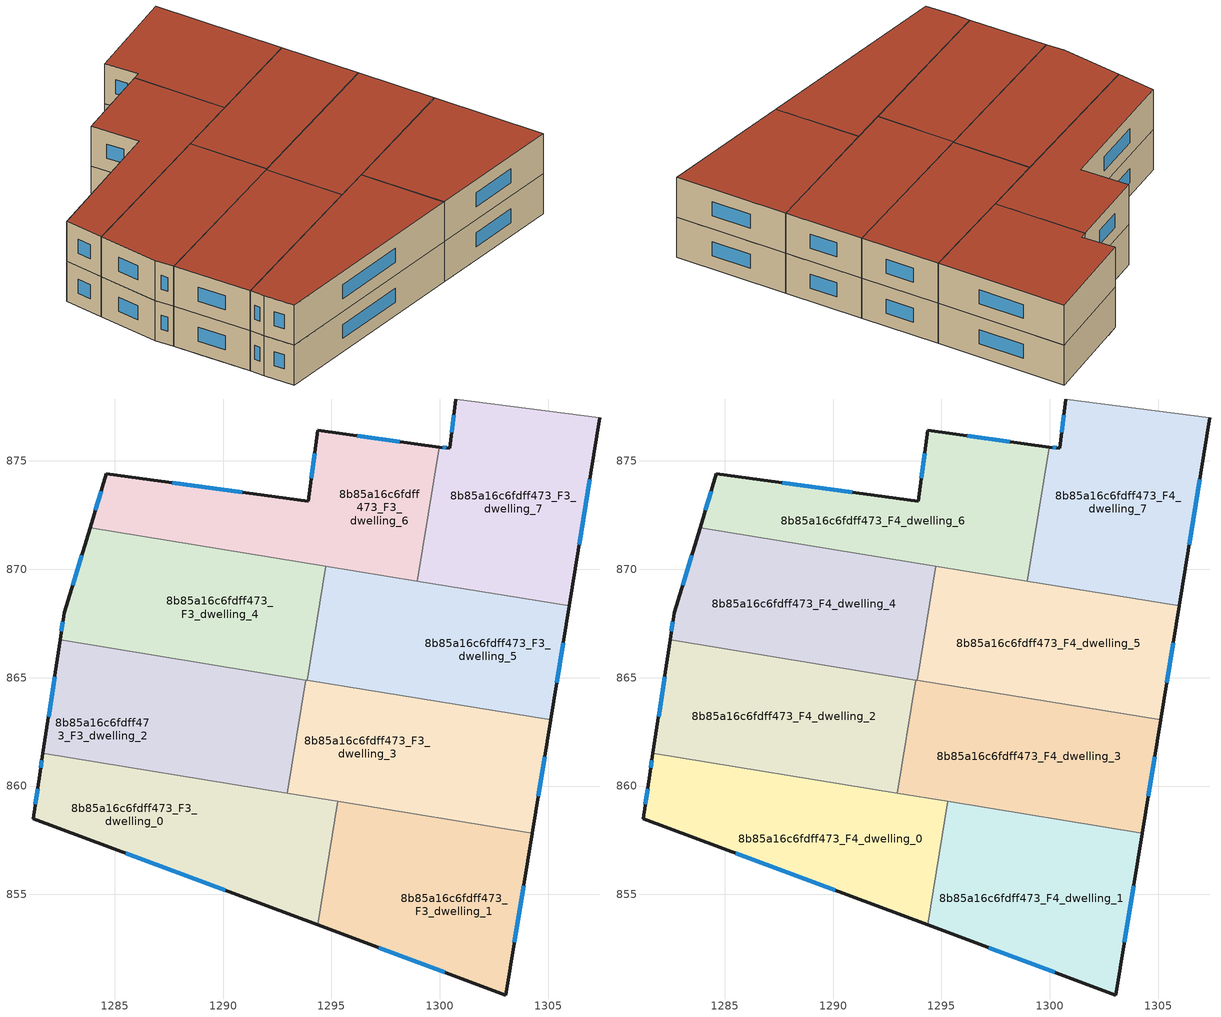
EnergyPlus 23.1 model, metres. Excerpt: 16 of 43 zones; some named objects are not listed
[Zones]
8b85a16c6fdff473_F3_dwelling_0
 floor to 8b85a16c6fdff473_F2_dwelling_6 (EU_floor_Construction): 1289.97,860.16 1288.36,855.84 1281.24,858.5 1281.54,860.53 1281.69,861.5 z9
 floor to 8b85a16c6fdff473_F2_dwelling_4 (EU_floor_Construction): 1294.77,859.37 1292.83,854.17 1288.36,855.84 1289.97,860.16 z9
 floor to 8b85a16c6fdff473_F2_dwelling_2 (EU_floor_Construction): 1295.29,859.29 1294.36,853.6 1292.83,854.17 1294.77,859.37 z9
 wall outside (EU_wall_Construction): 1281.69,861.5 1281.54,860.53 1281.24,858.5 1294.36,853.6 z9:12
 wall to 8b85a16c6fdff473_F3_dwelling_1 (EU_wall_Construction): 1294.36,853.6 1295.29,859.29 z9:12
 wall to 8b85a16c6fdff473_F3_dwelling_2 (EU_wall_Construction): 1292.96,859.67 1281.69,861.5 z9:12
 wall to 8b85a16c6fdff473_F3_dwelling_3 (EU_wall_Construction): 1295.29,859.29 1292.96,859.67 z9:12
 window (EU_Window_Construction): 1285.51,856.9 1290.09,855.19 / 1281.44,859.87 1281.34,859.16 / 1281.64,861.19 1281.59,860.85 z9.98:11.02
8b85a16c6fdff473_F3_dwelling_1
 floor to 8b85a16c6fdff473_F2_dwelling_0 (EU_floor_Construction): 1304.26,857.83 1303.04,850.36 1296.76,852.7 1299,858.68 z9
 floor to 8b85a16c6fdff473_F2_dwelling_2 (EU_floor_Construction): 1299,858.68 1296.76,852.7 1294.36,853.6 1295.29,859.29 z9
 wall outside (EU_wall_Construction): 1294.36,853.6 1303.04,850.36 1304.26,857.83 z9:12
 wall to 8b85a16c6fdff473_F3_dwelling_3 (EU_wall_Construction): 1304.26,857.83 1295.29,859.29 z9:12
 window (EU_Window_Construction): 1297.18,852.54 1300.22,851.41 / 1303.43,852.79 1303.86,855.4 z9.98:11.02
8b85a16c6fdff473_F3_dwelling_2
 floor to 8b85a16c6fdff473_F2_dwelling_8 (EU_floor_Construction): 1291.57,864.45 1290.63,861.93 1282.23,865.06 1282.48,866.74 1287.71,865.88 z9
 floor to 8b85a16c6fdff473_F2_dwelling_6 (EU_floor_Construction): 1290.63,861.93 1289.97,860.16 1281.69,861.5 1282.23,865.06 z9
 floor to 8b85a16c6fdff473_F2_dwelling_7 (EU_floor_Construction): 1291.85,865.21 1291.57,864.45 1287.71,865.88 z9
 floor adiabatic (EU_floor_Construction): 1293.81,864.89 1292.96,859.67 1289.97,860.16 1291.85,865.21 z9
 wall outside (EU_wall_Construction): 1282.48,866.74 1281.69,861.5 z9:12
 wall to 8b85a16c6fdff473_F3_dwelling_3 (EU_wall_Construction): 1292.96,859.67 1293.81,864.89 z9:12
 wall to 8b85a16c6fdff473_F3_dwelling_4 (EU_wall_Construction): 1293.81,864.89 1282.48,866.74 z9:12
 window (EU_Window_Construction): 1282.22,865.04 1281.94,863.21 z9.98:11.02
8b85a16c6fdff473_F3_dwelling_3
 floor to 8b85a16c6fdff473_F2_dwelling_0 (EU_floor_Construction): 1304.57,859.74 1304.26,857.83 1299,858.68 1300.02,861.43 z9
 floor to 8b85a16c6fdff473_F2_dwelling_1 (EU_floor_Construction): 1305.11,863.05 1304.57,859.74 1300.02,861.43 1300.88,863.74 z9
 floor adiabatic (EU_floor_Construction): 1300.88,863.74 1299,858.68 1292.96,859.67 1293.81,864.89 z9
 wall outside (EU_wall_Construction): 1304.26,857.83 1305.11,863.05 z9:12
 wall to 8b85a16c6fdff473_F3_dwelling_5 (EU_wall_Construction): 1305.11,863.05 1293.89,864.88 z9:12
 wall to 8b85a16c6fdff473_F3_dwelling_4 (EU_wall_Construction): 1293.89,864.88 1293.81,864.89 z9:12
 window (EU_Window_Construction): 1304.53,859.52 1304.83,861.35 z9.98:11.02
8b85a16c6fdff473_F3_dwelling_4
 floor to 8b85a16c6fdff473_F2_dwelling_4 (EU_floor_Construction): 1294.03,865.76 1293.89,864.88 1291.85,865.21 1292.3,866.41 z9
 floor to 8b85a16c6fdff473_F2_dwelling_7 (EU_floor_Construction): 1293.75,870.3 1291.85,865.21 1287.71,865.88 1286.08,866.49 1287.85,871.26 z9
 floor to 8b85a16c6fdff473_F2_dwelling_8 (EU_floor_Construction): 1287.85,871.26 1286.08,866.49 1287.71,865.88 1282.48,866.74 1282.67,867.99 1283.86,871.91 z9
 floor to 8b85a16c6fdff473_F2_dwelling_5 (EU_floor_Construction): 1294.75,870.14 1294.15,866.48 1292.55,867.08 1293.75,870.3 z9
 floor to 8b85a16c6fdff473_F2_dwelling_2 (EU_floor_Construction): 1294.15,866.48 1294.03,865.76 1292.3,866.41 1292.55,867.08 z9
 wall outside (EU_wall_Construction): 1283.86,871.91 1282.67,867.99 1282.48,866.74 z9:12
 wall to 8b85a16c6fdff473_F3_dwelling_5 (EU_wall_Construction): 1293.89,864.88 1294.75,870.14 z9:12
 wall to 8b85a16c6fdff473_F3_dwelling_6 (EU_wall_Construction): 1294.75,870.14 1283.86,871.91 z9:12
 window (EU_Window_Construction): 1283.47,870.64 1283.06,869.26 / 1282.61,867.58 1282.54,867.14 z9.98:11.02
8b85a16c6fdff473_F3_dwelling_5
 floor to 8b85a16c6fdff473_F2_dwelling_1 (EU_floor_Construction): 1305.93,868.12 1305.11,863.05 1300.88,863.74 1301.24,864.71 1297.31,866.18 1298.55,869.52 1305.01,868.46 z9
 floor to 8b85a16c6fdff473_F2_dwelling_3 (EU_floor_Construction): 1305.96,868.31 1305.93,868.12 1305.01,868.46 z9
 floor to 8b85a16c6fdff473_F2_dwelling_5 (EU_floor_Construction): 1298.55,869.52 1297.31,866.18 1301.24,864.71 1300.96,863.95 1294.15,866.48 1294.75,870.14 z9
 floor to 8b85a16c6fdff473_F2_dwelling_2 (EU_floor_Construction): 1300.96,863.95 1300.88,863.74 1296.66,864.43 1296.77,864.74 1294.03,865.76 1294.15,866.48 z9
 floor to 8b85a16c6fdff473_F2_dwelling_4 (EU_floor_Construction): 1296.77,864.74 1296.66,864.43 1293.89,864.88 1294.03,865.76 z9
 wall outside (EU_wall_Construction): 1305.11,863.05 1305.96,868.31 z9:12
 wall to 8b85a16c6fdff473_F3_dwelling_7 (EU_wall_Construction): 1305.96,868.31 1298.96,869.45 z9:12
 wall to 8b85a16c6fdff473_F3_dwelling_6 (EU_wall_Construction): 1298.96,869.45 1294.75,870.14 z9:12
 window (EU_Window_Construction): 1305.39,864.76 1305.69,866.6 z9.98:11.02
8b85a16c6fdff473_F3_dwelling_6
 floor to 8b85a16c6fdff473_F2_dwelling_5 (EU_floor_Construction): 1299.97,875.64 1299.3,871.52 1298.55,869.52 1293.75,870.3 1295.95,876.19 z9
 floor to 8b85a16c6fdff473_F2_dwelling_1 (EU_floor_Construction): 1299.16,870.65 1298.96,869.45 1298.55,869.52 1299,870.71 z9
 floor to 8b85a16c6fdff473_F2_dwelling_8 (EU_floor_Construction): 1288.82,873.84 1287.85,871.26 1283.86,871.91 1284.62,874.42 z9
 floor to 8b85a16c6fdff473_F2_dwelling_3 (EU_floor_Construction): 1299.3,871.52 1299.16,870.65 1299,870.71 z9
 floor to 8b85a16c6fdff473_F2_dwelling_7 (EU_floor_Construction): 1295.95,876.19 1293.75,870.3 1287.85,871.26 1288.82,873.84 1293.92,873.14 1294.37,876.41 z9
 wall outside (EU_wall_Construction): 1299.97,875.64 1294.37,876.41 1293.92,873.14 1284.62,874.42 1283.86,871.91 z9:12
 wall to 8b85a16c6fdff473_F3_dwelling_7 (EU_wall_Construction): 1298.96,869.45 1299.97,875.64 z9:12
 window (EU_Window_Construction): 1284.37,873.6 1284.11,872.73 / 1290.89,873.55 1287.64,874 / 1294.22,875.34 1294.07,874.2 / 1298.15,875.89 1296.19,876.16 z9.98:11.02
8b85a16c6fdff473_F3_dwelling_7
 floor to 8b85a16c6fdff473_F2_dwelling_5 (EU_floor_Construction): 1301.62,877.74 1299.3,871.52 1299.97,875.64 1300.45,875.58 1300.73,877.86 z9
 floor to 8b85a16c6fdff473_F2_dwelling_1 (EU_floor_Construction): 1305.01,868.46 1298.96,869.45 1299.16,870.65 z9
 floor adiabatic (EU_floor_Construction): 1307.38,876.99 1305.96,868.31 1305.01,868.46 1299.16,870.65 1299.3,871.52 1301.62,877.74 1300.73,877.86 z9
 wall outside (EU_wall_Construction): 1305.96,868.31 1307.38,876.99 / 1300.73,877.86 1300.45,875.58 1299.97,875.64 z9:12
 wall adiabatic (EU_wall_Construction): 1307.38,876.99 1300.73,877.86 z9:12
 window (EU_Window_Construction): 1306.42,871.13 1306.92,874.16 / 1300.29,875.6 1300.13,875.62 / 1300.64,877.11 1300.54,876.32 z9.98:11.02
8b85a16c6fdff473_F4_dwelling_0
 floor to 8b85a16c6fdff473_F3_dwelling_0 (EU_floor_Construction): 1295.29,859.29 1294.36,853.6 1281.24,858.5 1281.54,860.53 1281.69,861.5 z12
 wall outside (EU_wall_Construction): 1281.69,861.5 1281.54,860.53 1281.24,858.5 1294.36,853.6 z12:15
 wall to 8b85a16c6fdff473_F4_dwelling_1 (EU_wall_Construction): 1294.36,853.6 1295.29,859.29 z12:15
 wall to 8b85a16c6fdff473_F4_dwelling_2 (EU_wall_Construction): 1292.96,859.67 1281.69,861.5 z12:15
 wall to 8b85a16c6fdff473_F4_dwelling_3 (EU_wall_Construction): 1295.29,859.29 1292.96,859.67 z12:15
 window (EU_Window_Construction): 1285.51,856.9 1290.09,855.19 / 1281.44,859.87 1281.34,859.16 / 1281.64,861.19 1281.59,860.85 z12.98:14.02
 roof outside (EU_roof_Construction): 1294.36,853.6 1295.29,859.29 1281.69,861.5 1281.54,860.53 1281.24,858.5 z15
8b85a16c6fdff473_F4_dwelling_1
 floor to 8b85a16c6fdff473_F3_dwelling_1 (EU_floor_Construction): 1304.26,857.83 1303.04,850.36 1294.36,853.6 1295.29,859.29 z12
 wall outside (EU_wall_Construction): 1294.36,853.6 1303.04,850.36 1304.26,857.83 z12:15
 wall to 8b85a16c6fdff473_F4_dwelling_3 (EU_wall_Construction): 1304.26,857.83 1295.29,859.29 z12:15
 window (EU_Window_Construction): 1297.18,852.54 1300.22,851.41 / 1303.43,852.79 1303.86,855.4 z12.98:14.02
 roof outside (EU_roof_Construction): 1303.04,850.36 1304.26,857.83 1295.29,859.29 1294.36,853.6 z15
8b85a16c6fdff473_F4_dwelling_2
 floor to 8b85a16c6fdff473_F3_dwelling_2 (EU_floor_Construction): 1293.81,864.89 1292.96,859.67 1281.69,861.5 1282.48,866.74 z12
 wall outside (EU_wall_Construction): 1282.48,866.74 1281.69,861.5 z12:15
 wall to 8b85a16c6fdff473_F4_dwelling_3 (EU_wall_Construction): 1292.96,859.67 1293.81,864.89 z12:15
 wall to 8b85a16c6fdff473_F4_dwelling_4 (EU_wall_Construction): 1293.81,864.89 1282.48,866.74 z12:15
 window (EU_Window_Construction): 1282.22,865.04 1281.94,863.21 z12.98:14.02
 roof outside (EU_roof_Construction): 1292.96,859.67 1293.81,864.89 1282.48,866.74 1281.69,861.5 z15
8b85a16c6fdff473_F4_dwelling_3
 floor to 8b85a16c6fdff473_F3_dwelling_3 (EU_floor_Construction): 1305.11,863.05 1304.26,857.83 1292.96,859.67 1293.81,864.89 z12
 wall outside (EU_wall_Construction): 1304.26,857.83 1305.11,863.05 z12:15
 wall to 8b85a16c6fdff473_F4_dwelling_5 (EU_wall_Construction): 1305.11,863.05 1293.89,864.88 z12:15
 wall to 8b85a16c6fdff473_F4_dwelling_4 (EU_wall_Construction): 1293.89,864.88 1293.81,864.89 z12:15
 window (EU_Window_Construction): 1304.53,859.52 1304.83,861.35 z12.98:14.02
 roof outside (EU_roof_Construction): 1304.26,857.83 1305.11,863.05 1293.81,864.89 1292.96,859.67 z15
8b85a16c6fdff473_F4_dwelling_4
 floor to 8b85a16c6fdff473_F3_dwelling_4 (EU_floor_Construction): 1294.75,870.14 1293.89,864.88 1282.48,866.74 1282.67,867.99 1283.86,871.91 z12
 wall outside (EU_wall_Construction): 1283.86,871.91 1282.67,867.99 1282.48,866.74 z12:15
 wall to 8b85a16c6fdff473_F4_dwelling_5 (EU_wall_Construction): 1293.89,864.88 1294.75,870.14 z12:15
 wall to 8b85a16c6fdff473_F4_dwelling_6 (EU_wall_Construction): 1294.75,870.14 1283.86,871.91 z12:15
 window (EU_Window_Construction): 1283.47,870.64 1283.06,869.26 / 1282.61,867.58 1282.54,867.14 z12.98:14.02
 roof outside (EU_roof_Construction): 1293.89,864.88 1294.75,870.14 1283.86,871.91 1282.67,867.99 1282.48,866.74 z15
8b85a16c6fdff473_F4_dwelling_5
 floor to 8b85a16c6fdff473_F3_dwelling_5 (EU_floor_Construction): 1305.96,868.31 1305.11,863.05 1293.89,864.88 1294.75,870.14 z12
 wall outside (EU_wall_Construction): 1305.11,863.05 1305.96,868.31 z12:15
 wall to 8b85a16c6fdff473_F4_dwelling_7 (EU_wall_Construction): 1305.96,868.31 1298.96,869.45 z12:15
 wall to 8b85a16c6fdff473_F4_dwelling_6 (EU_wall_Construction): 1298.96,869.45 1294.75,870.14 z12:15
 window (EU_Window_Construction): 1305.39,864.76 1305.69,866.6 z12.98:14.02
 roof outside (EU_roof_Construction): 1305.11,863.05 1305.96,868.31 1294.75,870.14 1293.89,864.88 z15
8b85a16c6fdff473_F4_dwelling_6
 floor to 8b85a16c6fdff473_F3_dwelling_6 (EU_floor_Construction): 1299.97,875.64 1298.96,869.45 1283.86,871.91 1284.62,874.42 1293.92,873.14 1294.37,876.41 z12
 wall outside (EU_wall_Construction): 1299.97,875.64 1294.37,876.41 1293.92,873.14 1284.62,874.42 1283.86,871.91 z12:15
 wall to 8b85a16c6fdff473_F4_dwelling_7 (EU_wall_Construction): 1298.96,869.45 1299.97,875.64 z12:15
 window (EU_Window_Construction): 1284.37,873.6 1284.11,872.73 / 1290.89,873.55 1287.64,874 / 1294.22,875.34 1294.07,874.2 / 1298.15,875.89 1296.19,876.16 z12.98:14.02
 roof outside (EU_roof_Construction): 1298.96,869.45 1299.97,875.64 1294.37,876.41 1293.92,873.14 1284.62,874.42 1283.86,871.91 z15
8b85a16c6fdff473_F4_dwelling_7
 floor to 8b85a16c6fdff473_F3_dwelling_7 (EU_floor_Construction): 1307.38,876.99 1305.96,868.31 1298.96,869.45 1299.97,875.64 1300.45,875.58 1300.73,877.86 z12
 wall outside (EU_wall_Construction): 1305.96,868.31 1307.38,876.99 / 1300.73,877.86 1300.45,875.58 1299.97,875.64 z12:15
 wall adiabatic (EU_wall_Construction): 1307.38,876.99 1300.73,877.86 z12:15
 window (EU_Window_Construction): 1306.42,871.13 1306.92,874.16 / 1300.29,875.6 1300.13,875.62 / 1300.64,877.11 1300.54,876.32 z12.98:14.02
 roof outside (EU_roof_Construction): 1305.96,868.31 1307.38,876.99 1300.73,877.86 1300.45,875.58 1299.97,875.64 1298.96,869.45 z15
[Building]
EU S2 Campaign: North Axis=0; Terrain=City; Solar Distribution=FullExterior
[Site:Location]
Bologna: Latitude=44.5; Longitude=11.25; Time Zone=1; Elevation=37
[SizingPeriod:WeatherFileDays]
AnnualSizingPeriod: Begin Month=1; Begin Day of Month=1; End Month=12; End Day of Month=31; Day of Week for Start Day=Monday; Use Weather File Daylight Saving Period=No; Use Weather File Rain and Snow Indicators=No
[MATERIAL]
EU_InternalMass_Material: Roughness=MediumRough; Thickness=0.1; Conductivity=1; Density=1800; Specific Heat=900; Thermal Absorptance=0.9; Solar Absorptance=0.7; Visible Absorptance=0.7
[MATERIAL:NOMASS] Roughness=MediumRough; Thermal Absorptance=0.9; Solar Absorptance=0.7; Visible Absorptance=0.7
Name | Thermal Resistance
EU_wall_NoMass | 0.905828
EU_roof_NoMass | 0.37593
EU_floor_NoMass | 0.67114
[WINDOWMATERIAL:SIMPLEGLAZINGSYSTEM]
EU_Window_SimpleGlazing: UFactor=4.52486; Solar Heat Gain Coefficient=0.85; Visible Transmittance=0.85
[CONSTRUCTION]
EU_wall_Construction: EU_wall_NoMass
EU_roof_Construction: EU_roof_NoMass
EU_floor_Construction: EU_floor_NoMass
EU_Window_Construction: EU_Window_SimpleGlazing
EU_InternalMass_Construction: EU_InternalMass_Material
[ZONE] Type=1; Multiplier=1; Ceiling Height=autocalculate; Floor Area=autocalculate; Part of Total Floor Area=Yes
Name | Volume
8b85a16c6fdff473_F3_dwelling_0; 8b85a16c6fdff473_F4_dwelling_0; 8b85a16c6fdff473_F3_dwelling_4; 8b85a16c6fdff473_F4_dwelling_4 | 181.723
8b85a16c6fdff473_F3_dwelling_1; 8b85a16c6fdff473_F4_dwelling_1 | 181.701
8b85a16c6fdff473_F3_dwelling_2; 8b85a16c6fdff473_F4_dwelling_2 | 181.721
8b85a16c6fdff473_F3_dwelling_3; 8b85a16c6fdff473_F4_dwelling_3 | 181.729
8b85a16c6fdff473_F3_dwelling_5; 8b85a16c6fdff473_F4_dwelling_5 | 181.715
8b85a16c6fdff473_F3_dwelling_6; 8b85a16c6fdff473_F4_dwelling_6; 8b85a16c6fdff473_F3_dwelling_7; 8b85a16c6fdff473_F4_dwelling_7 | 181.709
[INTERNALMASS] Construction=EU_InternalMass_Construction
Name | Zone or ZoneList | Surface Area
8b85a16c6fdff473_F3_dwelling_0_EU_InternalMass | 8b85a16c6fdff473_F3_dwelling_0 | 60.5742
8b85a16c6fdff473_F3_dwelling_1_EU_InternalMass | 8b85a16c6fdff473_F3_dwelling_1 | 60.5672
8b85a16c6fdff473_F3_dwelling_2_EU_InternalMass | 8b85a16c6fdff473_F3_dwelling_2 | 60.5731
8b85a16c6fdff473_F3_dwelling_3_EU_InternalMass | 8b85a16c6fdff473_F3_dwelling_3 | 60.5768
8b85a16c6fdff473_F3_dwelling_4_EU_InternalMass | 8b85a16c6fdff473_F3_dwelling_4 | 60.5736
8b85a16c6fdff473_F3_dwelling_5_EU_InternalMass | 8b85a16c6fdff473_F3_dwelling_5 | 60.5718
8b85a16c6fdff473_F3_dwelling_6_EU_InternalMass | 8b85a16c6fdff473_F3_dwelling_6 | 60.5693
8b85a16c6fdff473_F3_dwelling_7_EU_InternalMass | 8b85a16c6fdff473_F3_dwelling_7 | 60.5688
8b85a16c6fdff473_F4_dwelling_0_EU_InternalMass | 8b85a16c6fdff473_F4_dwelling_0 | 60.5742
8b85a16c6fdff473_F4_dwelling_1_EU_InternalMass | 8b85a16c6fdff473_F4_dwelling_1 | 60.5672
8b85a16c6fdff473_F4_dwelling_2_EU_InternalMass | 8b85a16c6fdff473_F4_dwelling_2 | 60.5731
8b85a16c6fdff473_F4_dwelling_3_EU_InternalMass | 8b85a16c6fdff473_F4_dwelling_3 | 60.5768
8b85a16c6fdff473_F4_dwelling_4_EU_InternalMass | 8b85a16c6fdff473_F4_dwelling_4 | 60.5736
8b85a16c6fdff473_F4_dwelling_5_EU_InternalMass | 8b85a16c6fdff473_F4_dwelling_5 | 60.5718
8b85a16c6fdff473_F4_dwelling_6_EU_InternalMass | 8b85a16c6fdff473_F4_dwelling_6 | 60.5693
8b85a16c6fdff473_F4_dwelling_7_EU_InternalMass | 8b85a16c6fdff473_F4_dwelling_7 | 60.5688
[OTHEREQUIPMENT] Fuel Type=Electricity; Design Level Calculation Method=Watts/Area; Power per Zone Floor Area=1; Fraction Latent=0; Fraction Radiant=0; Fraction Lost=0; Carbon Dioxide Generation Rate=0; EndUse Subcategory=EU_Step8_InternalGains
Name | Zone or ZoneList or Space or SpaceList | Schedule
EU_Step8_InternalGain_8b85a16c6fdff473_F3_dwelling_0_f000 | 8b85a16c6fdff473_F3_dwelling_0 | EU_Step8_GainSchedule_8b85a16c6fdff473_F3_dwelling_0_f000
EU_Step8_InternalGain_8b85a16c6fdff473_F3_dwelling_1_f000 | 8b85a16c6fdff473_F3_dwelling_1 | EU_Step8_GainSchedule_8b85a16c6fdff473_F3_dwelling_1_f000
EU_Step8_InternalGain_8b85a16c6fdff473_F3_dwelling_2_f000 | 8b85a16c6fdff473_F3_dwelling_2 | EU_Step8_GainSchedule_8b85a16c6fdff473_F3_dwelling_2_f000
EU_Step8_InternalGain_8b85a16c6fdff473_F3_dwelling_3_f000 | 8b85a16c6fdff473_F3_dwelling_3 | EU_Step8_GainSchedule_8b85a16c6fdff473_F3_dwelling_3_f000
EU_Step8_InternalGain_8b85a16c6fdff473_F3_dwelling_4_f000 | 8b85a16c6fdff473_F3_dwelling_4 | EU_Step8_GainSchedule_8b85a16c6fdff473_F3_dwelling_4_f000
EU_Step8_InternalGain_8b85a16c6fdff473_F3_dwelling_5_f000 | 8b85a16c6fdff473_F3_dwelling_5 | EU_Step8_GainSchedule_8b85a16c6fdff473_F3_dwelling_5_f000
EU_Step8_InternalGain_8b85a16c6fdff473_F3_dwelling_6_f000 | 8b85a16c6fdff473_F3_dwelling_6 | EU_Step8_GainSchedule_8b85a16c6fdff473_F3_dwelling_6_f000
EU_Step8_InternalGain_8b85a16c6fdff473_F3_dwelling_7_f000 | 8b85a16c6fdff473_F3_dwelling_7 | EU_Step8_GainSchedule_8b85a16c6fdff473_F3_dwelling_7_f000
EU_Step8_InternalGain_8b85a16c6fdff473_F4_dwelling_0_f000 | 8b85a16c6fdff473_F4_dwelling_0 | EU_Step8_GainSchedule_8b85a16c6fdff473_F4_dwelling_0_f000
EU_Step8_InternalGain_8b85a16c6fdff473_F4_dwelling_1_f000 | 8b85a16c6fdff473_F4_dwelling_1 | EU_Step8_GainSchedule_8b85a16c6fdff473_F4_dwelling_1_f000
EU_Step8_InternalGain_8b85a16c6fdff473_F4_dwelling_2_f000 | 8b85a16c6fdff473_F4_dwelling_2 | EU_Step8_GainSchedule_8b85a16c6fdff473_F4_dwelling_2_f000
EU_Step8_InternalGain_8b85a16c6fdff473_F4_dwelling_3_f000 | 8b85a16c6fdff473_F4_dwelling_3 | EU_Step8_GainSchedule_8b85a16c6fdff473_F4_dwelling_3_f000
EU_Step8_InternalGain_8b85a16c6fdff473_F4_dwelling_4_f000 | 8b85a16c6fdff473_F4_dwelling_4 | EU_Step8_GainSchedule_8b85a16c6fdff473_F4_dwelling_4_f000
EU_Step8_InternalGain_8b85a16c6fdff473_F4_dwelling_5_f000 | 8b85a16c6fdff473_F4_dwelling_5 | EU_Step8_GainSchedule_8b85a16c6fdff473_F4_dwelling_5_f000
EU_Step8_InternalGain_8b85a16c6fdff473_F4_dwelling_6_f000 | 8b85a16c6fdff473_F4_dwelling_6 | EU_Step8_GainSchedule_8b85a16c6fdff473_F4_dwelling_6_f000
EU_Step8_InternalGain_8b85a16c6fdff473_F4_dwelling_7_f000 | 8b85a16c6fdff473_F4_dwelling_7 | EU_Step8_GainSchedule_8b85a16c6fdff473_F4_dwelling_7_f000
[ZONEVENTILATION:DESIGNFLOWRATE] Schedule=EU_AlwaysOn; Design Flow Rate Calculation Method=AirChanges/Hour; Air Changes per Hour=0.73129; Ventilation Type=Natural; Fan Pressure Rise=0; Fan Total Efficiency=1; Constant Term Coefficient=1; Temperature Term Coefficient=0; Velocity Term Coefficient=0; Velocity Squared Term Coefficient=0; Minimum Indoor Temperature=-100; Maximum Indoor Temperature=100; Delta Temperature=-100; Minimum Outdoor Temperature=-100; Maximum Outdoor Temperature=100; Maximum Wind Speed=40
Name | Zone or ZoneList or Space or SpaceList
EU_ConstantAir_8b85a16c6fdff473_F3_dwelling_0 | 8b85a16c6fdff473_F3_dwelling_0
EU_ConstantAir_8b85a16c6fdff473_F3_dwelling_1 | 8b85a16c6fdff473_F3_dwelling_1
EU_ConstantAir_8b85a16c6fdff473_F3_dwelling_2 | 8b85a16c6fdff473_F3_dwelling_2
EU_ConstantAir_8b85a16c6fdff473_F3_dwelling_3 | 8b85a16c6fdff473_F3_dwelling_3
EU_ConstantAir_8b85a16c6fdff473_F3_dwelling_4 | 8b85a16c6fdff473_F3_dwelling_4
EU_ConstantAir_8b85a16c6fdff473_F3_dwelling_5 | 8b85a16c6fdff473_F3_dwelling_5
EU_ConstantAir_8b85a16c6fdff473_F3_dwelling_6 | 8b85a16c6fdff473_F3_dwelling_6
EU_ConstantAir_8b85a16c6fdff473_F3_dwelling_7 | 8b85a16c6fdff473_F3_dwelling_7
EU_ConstantAir_8b85a16c6fdff473_F4_dwelling_0 | 8b85a16c6fdff473_F4_dwelling_0
EU_ConstantAir_8b85a16c6fdff473_F4_dwelling_1 | 8b85a16c6fdff473_F4_dwelling_1
EU_ConstantAir_8b85a16c6fdff473_F4_dwelling_2 | 8b85a16c6fdff473_F4_dwelling_2
EU_ConstantAir_8b85a16c6fdff473_F4_dwelling_3 | 8b85a16c6fdff473_F4_dwelling_3
EU_ConstantAir_8b85a16c6fdff473_F4_dwelling_4 | 8b85a16c6fdff473_F4_dwelling_4
EU_ConstantAir_8b85a16c6fdff473_F4_dwelling_5 | 8b85a16c6fdff473_F4_dwelling_5
EU_ConstantAir_8b85a16c6fdff473_F4_dwelling_6 | 8b85a16c6fdff473_F4_dwelling_6
EU_ConstantAir_8b85a16c6fdff473_F4_dwelling_7 | 8b85a16c6fdff473_F4_dwelling_7
[HVACTEMPLATE:ZONE:IDEALLOADSAIRSYSTEM] System Availability Schedule=EU_AlwaysOn; Maximum Heating Supply Air Temperature=50; Minimum Cooling Supply Air Temperature=13; Maximum Heating Supply Air Humidity Ratio=0.0156; Minimum Cooling Supply Air Humidity Ratio=0.0077; Heating Limit=NoLimit; Cooling Limit=NoLimit; Heating Availability Schedule=EU_AlwaysOn; Cooling Availability Schedule=EU_CoolingOff; Dehumidification Control Type=ConstantSensibleHeatRatio; Cooling Sensible Heat Ratio=0.7; Dehumidification Setpoint=60; Humidification Control Type=None; Humidification Setpoint=30; Outdoor Air Method=None; Outdoor Air Flow Rate per Person=0.00944; Outdoor Air Flow Rate per Zone Floor Area=0; Outdoor Air Flow Rate per Zone=0; Demand Controlled Ventilation Type=None; Outdoor Air Economizer Type=NoEconomizer; Heat Recovery Type=None; Sensible Heat Recovery Effectiveness=0.7; Latent Heat Recovery Effectiveness=0.65
Name | Template Thermostat
8b85a16c6fdff473_F3_dwelling_0 | EU_HeatOnly_8b85a16c6fdff473_F3_dwelling_0
8b85a16c6fdff473_F3_dwelling_1 | EU_HeatOnly_8b85a16c6fdff473_F3_dwelling_1
8b85a16c6fdff473_F3_dwelling_2 | EU_HeatOnly_8b85a16c6fdff473_F3_dwelling_2
8b85a16c6fdff473_F3_dwelling_3 | EU_HeatOnly_8b85a16c6fdff473_F3_dwelling_3
8b85a16c6fdff473_F3_dwelling_4 | EU_HeatOnly_8b85a16c6fdff473_F3_dwelling_4
8b85a16c6fdff473_F3_dwelling_5 | EU_HeatOnly_8b85a16c6fdff473_F3_dwelling_5
8b85a16c6fdff473_F3_dwelling_6 | EU_HeatOnly_8b85a16c6fdff473_F3_dwelling_6
8b85a16c6fdff473_F3_dwelling_7 | EU_HeatOnly_8b85a16c6fdff473_F3_dwelling_7
8b85a16c6fdff473_F4_dwelling_0 | EU_HeatOnly_8b85a16c6fdff473_F4_dwelling_0
8b85a16c6fdff473_F4_dwelling_1 | EU_HeatOnly_8b85a16c6fdff473_F4_dwelling_1
8b85a16c6fdff473_F4_dwelling_2 | EU_HeatOnly_8b85a16c6fdff473_F4_dwelling_2
8b85a16c6fdff473_F4_dwelling_3 | EU_HeatOnly_8b85a16c6fdff473_F4_dwelling_3
8b85a16c6fdff473_F4_dwelling_4 | EU_HeatOnly_8b85a16c6fdff473_F4_dwelling_4
8b85a16c6fdff473_F4_dwelling_5 | EU_HeatOnly_8b85a16c6fdff473_F4_dwelling_5
8b85a16c6fdff473_F4_dwelling_6 | EU_HeatOnly_8b85a16c6fdff473_F4_dwelling_6
8b85a16c6fdff473_F4_dwelling_7 | EU_HeatOnly_8b85a16c6fdff473_F4_dwelling_7
[SIZING:ZONE] Zone Cooling Design Supply Air Temperature Input Method=SupplyAirTemperature; Zone Cooling Design Supply Air Temperature=13; Zone Heating Design Supply Air Temperature Input Method=SupplyAirTemperature; Zone Heating Design Supply Air Temperature=50; Zone Cooling Design Supply Air Humidity Ratio=0.008; Zone Heating Design Supply Air Humidity Ratio=0.008; Cooling Design Air Flow Method=DesignDay; Cooling Design Air Flow Rate=0; Cooling Minimum Air Flow per Zone Floor Area=0.000762; Cooling Minimum Air Flow=0; Cooling Minimum Air Flow Fraction=0.2; Heating Design Air Flow Method=DesignDay; Heating Design Air Flow Rate=0; Heating Maximum Air Flow per Zone Floor Area=0.002032; Heating Maximum Air Flow=0.141576; Heating Maximum Air Flow Fraction=0.3; Account for Dedicated Outdoor Air System=No; Dedicated Outdoor Air System Control Strategy=NeutralSupplyAir; Dedicated Outdoor Air Low Setpoint Temperature for Design=autosize; Dedicated Outdoor Air High Setpoint Temperature for Design=autosize; Zone Load Sizing Method=Sensible Load Only No Latent Load; Zone Latent Cooling Design Supply Air Humidity Ratio Input Method=HumidityRatioDifference; Zone Cooling Design Supply Air Humidity Ratio Difference=0.005; Zone Latent Heating Design Supply Air Humidity Ratio Input Method=HumidityRatioDifference; Zone Humidification Design Supply Air Humidity Ratio Difference=0.005
8b85a16c6fdff473_F3_dwelling_0; 8b85a16c6fdff473_F3_dwelling_1; 8b85a16c6fdff473_F3_dwelling_2; 8b85a16c6fdff473_F3_dwelling_3; 8b85a16c6fdff473_F3_dwelling_4; 8b85a16c6fdff473_F3_dwelling_5; 8b85a16c6fdff473_F3_dwelling_6; 8b85a16c6fdff473_F3_dwelling_7; 8b85a16c6fdff473_F4_dwelling_0; 8b85a16c6fdff473_F4_dwelling_1; 8b85a16c6fdff473_F4_dwelling_2; 8b85a16c6fdff473_F4_dwelling_3; 8b85a16c6fdff473_F4_dwelling_4; 8b85a16c6fdff473_F4_dwelling_5; 8b85a16c6fdff473_F4_dwelling_6; 8b85a16c6fdff473_F4_dwelling_7
[SCHEDULE:CONSTANT]
Name | Hourly Value
EU_AlwaysOn | 1
EU_CoolingOff | 0
[SCHEDULE:FILE] Column Number=1; Rows to Skip at Top=0; Number of Hours of Data=8760; Column Separator=Comma; Interpolate to Timestep=No; Minutes per Item=60; Adjust Schedule for Daylight Savings=Yes
Name | File
EU_Step8_GainSchedule_8b85a16c6fdff473_F3_dwelling_0_f000 | ../../schedules/8b85a16c6fdff473/8b85a16c6fdff473_F3_dwelling_0_f000_gain.csv
EU_Step8_GainSchedule_8b85a16c6fdff473_F3_dwelling_1_f000 | ../../schedules/8b85a16c6fdff473/8b85a16c6fdff473_F3_dwelling_1_f000_gain.csv
EU_Step8_GainSchedule_8b85a16c6fdff473_F3_dwelling_2_f000 | ../../schedules/8b85a16c6fdff473/8b85a16c6fdff473_F3_dwelling_2_f000_gain.csv
EU_Step8_GainSchedule_8b85a16c6fdff473_F3_dwelling_3_f000 | ../../schedules/8b85a16c6fdff473/8b85a16c6fdff473_F3_dwelling_3_f000_gain.csv
EU_Step8_GainSchedule_8b85a16c6fdff473_F3_dwelling_4_f000 | ../../schedules/8b85a16c6fdff473/8b85a16c6fdff473_F3_dwelling_4_f000_gain.csv
EU_Step8_GainSchedule_8b85a16c6fdff473_F3_dwelling_5_f000 | ../../schedules/8b85a16c6fdff473/8b85a16c6fdff473_F3_dwelling_5_f000_gain.csv
EU_Step8_GainSchedule_8b85a16c6fdff473_F3_dwelling_6_f000 | ../../schedules/8b85a16c6fdff473/8b85a16c6fdff473_F3_dwelling_6_f000_gain.csv
EU_Step8_GainSchedule_8b85a16c6fdff473_F3_dwelling_7_f000 | ../../schedules/8b85a16c6fdff473/8b85a16c6fdff473_F3_dwelling_7_f000_gain.csv
EU_Step8_GainSchedule_8b85a16c6fdff473_F4_dwelling_0_f000 | ../../schedules/8b85a16c6fdff473/8b85a16c6fdff473_F4_dwelling_0_f000_gain.csv
EU_Step8_GainSchedule_8b85a16c6fdff473_F4_dwelling_1_f000 | ../../schedules/8b85a16c6fdff473/8b85a16c6fdff473_F4_dwelling_1_f000_gain.csv
EU_Step8_GainSchedule_8b85a16c6fdff473_F4_dwelling_2_f000 | ../../schedules/8b85a16c6fdff473/8b85a16c6fdff473_F4_dwelling_2_f000_gain.csv
EU_Step8_GainSchedule_8b85a16c6fdff473_F4_dwelling_3_f000 | ../../schedules/8b85a16c6fdff473/8b85a16c6fdff473_F4_dwelling_3_f000_gain.csv
EU_Step8_GainSchedule_8b85a16c6fdff473_F4_dwelling_4_f000 | ../../schedules/8b85a16c6fdff473/8b85a16c6fdff473_F4_dwelling_4_f000_gain.csv
EU_Step8_GainSchedule_8b85a16c6fdff473_F4_dwelling_5_f000 | ../../schedules/8b85a16c6fdff473/8b85a16c6fdff473_F4_dwelling_5_f000_gain.csv
EU_Step8_GainSchedule_8b85a16c6fdff473_F4_dwelling_6_f000 | ../../schedules/8b85a16c6fdff473/8b85a16c6fdff473_F4_dwelling_6_f000_gain.csv
EU_Step8_GainSchedule_8b85a16c6fdff473_F4_dwelling_7_f000 | ../../schedules/8b85a16c6fdff473/8b85a16c6fdff473_F4_dwelling_7_f000_gain.csv
